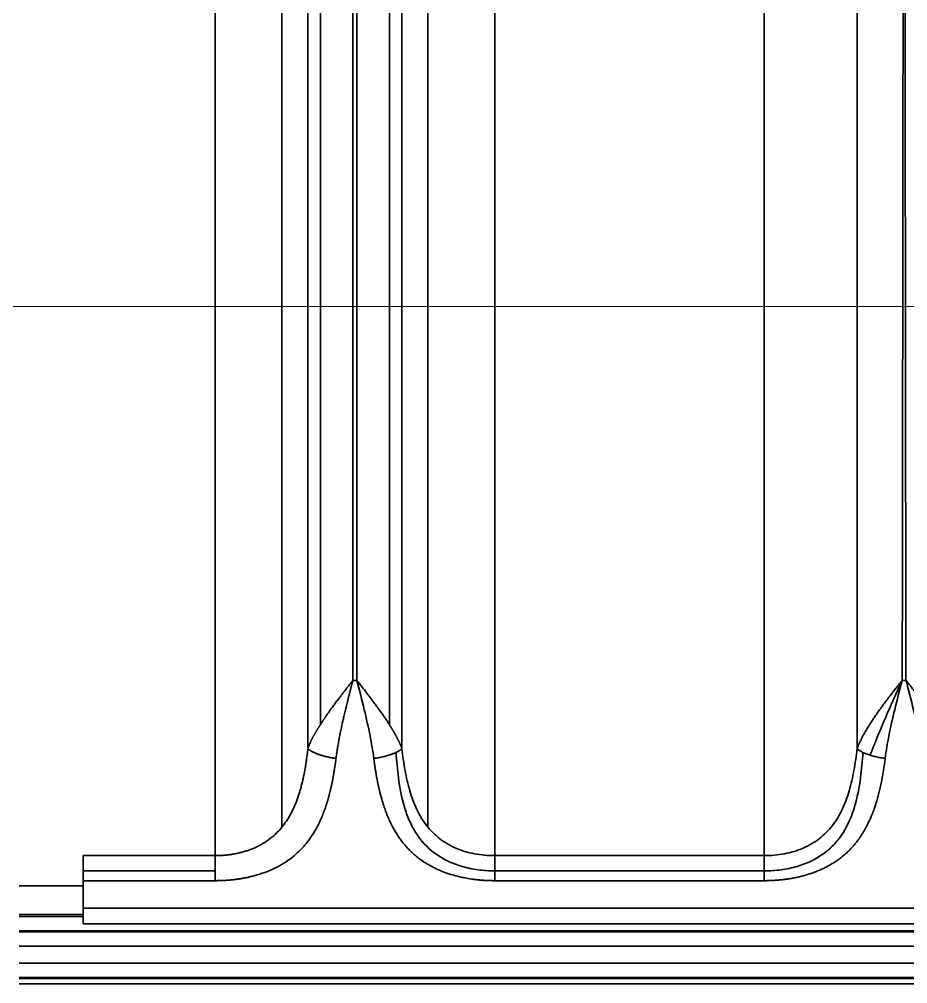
# Model space of a CAD drawing. Header units: millimetres. Extents: x -467 to 269, y 332 to 784.
# Drawn here: x -306.11 to -276.84, y 554.57 to 586.33 of the extents above; entities that cross this region are included whole.
import ezdxf

# ---------------------------------------------------------------- set-up
doc = ezdxf.new("R2010")
doc.units = ezdxf.units.MM
doc.linetypes.add('CENTER', pattern=[50.8, 31.75, -6.35, 6.35, -6.35])
doc.layers.add('1', color=7, linetype='Continuous', true_color=0xffffff)
doc.layers.add('10', color=7, linetype='Continuous', true_color=0xffffff)

msp = doc.modelspace()

# ---------------------------------------------------------------- linework, layer by layer
at = {"layer": '1', "color": 1, "linetype": 'CENTER', "lineweight": 18, "ltscale": 1.52}
msp.add_line((-466.737, 576.87), (3.263, 576.87), dxfattribs=at)
at = {"layer": '10', "color": 7, "linetype": 'Continuous', "lineweight": 35}
for p, q in [((-299.658, 614.873), (-299.658, 558.785)), ((-297.455, 559.725), (-297.455, 614.795)), ((-296.601, 562.325), (-296.601, 614.688)), ((-296.187, 614.673), (-296.187, 563.102)), ((-295.119, 564.559), (-295.119, 614.662)), ((-294.985, 614.662), (-294.985, 564.559)), ((-293.917, 563.103), (-293.917, 614.673)), ((-293.503, 614.688), (-293.503, 562.31)), ((-292.649, 614.795), (-292.649, 559.725)), ((-290.446, 558.785), (-290.446, 614.873)), ((-281.568, 614.873), (-281.568, 558.785)), ((-278.511, 562.31), (-278.511, 614.688)), ((-294.985, 564.559), (-295.119, 564.559)), ((-304.007, 558.785), (-299.658, 558.785)), ((-304.007, 557.788), (-304.007, 558.785)), ((-281.568, 558.785), (-290.446, 558.785)), ((-299.658, 558.283), (-304.007, 558.283)), ((-290.446, 558.283), (-281.568, 558.283)), ((-304.007, 557.788), (-306.107, 557.788)), ((-299.658, 557.961), (-304.007, 557.961)), ((-304.007, 557.788), (-304.007, 556.785)), ((-290.446, 557.961), (-281.568, 557.961)), ((-306.107, 556.851), (-304.007, 556.851)), ((-304.007, 557.061), (-159.467, 557.061)), ((-304.007, 556.785), (-304.007, 556.538)), ((-304.007, 556.538), (-159.467, 556.538)), ((-157.367, 556.307), (-306.107, 556.307)), ((-157.367, 556.274), (-306.107, 556.274)), ((-306.107, 555.806), (-157.367, 555.806)), ((-157.367, 555.244), (-306.107, 555.244)), ((-306.107, 554.767), (-157.367, 554.767)), ((-306.107, 554.742), (-157.367, 554.742)), ((-157.367, 554.568), (-306.107, 554.568))]:
    msp.add_line(p, q, dxfattribs=at)
for points in [[(-277.021, 564.559), (-277.001, 581.26), (-276.98, 597.961), (-276.96, 614.662)], [(-276.96, 614.662), (-276.941, 597.961), (-276.922, 581.26), (-276.903, 564.559)], [(-276.903, 564.559), (-276.945, 564.559), (-276.987, 564.559), (-277.029, 564.559)], [(-276.903, 564.559), (-276.9, 564.559), (-276.898, 564.559), (-276.895, 564.559)], [(-306.107, 556.785), (-305.407, 556.785), (-304.707, 556.785), (-304.007, 556.785)]]:
    msp.add_open_spline(points, degree=3, dxfattribs=at)
for points, knots in [([(-296.598, 562.325), (-296.595, 562.332), (-296.59, 562.347), (-296.581, 562.368), (-296.572, 562.389), (-296.563, 562.411), (-296.554, 562.432), (-296.545, 562.454), (-296.535, 562.475), (-296.525, 562.497), (-296.515, 562.519), (-296.505, 562.54), (-296.495, 562.562), (-296.484, 562.584), (-296.473, 562.606), (-296.462, 562.628), (-296.451, 562.65), (-296.439, 562.672), (-296.428, 562.694), (-296.416, 562.716), (-296.404, 562.738), (-296.392, 562.76), (-296.379, 562.782), (-296.367, 562.804), (-296.354, 562.826), (-296.341, 562.849), (-296.328, 562.871), (-296.315, 562.893), (-296.302, 562.916), (-296.289, 562.938), (-296.275, 562.961), (-296.261, 562.983), (-296.247, 563.006), (-296.233, 563.029), (-296.219, 563.051), (-296.205, 563.074), (-296.19, 563.097), (-296.176, 563.119), (-296.161, 563.142), (-296.146, 563.165), (-296.132, 563.188), (-296.117, 563.211), (-296.101, 563.234), (-296.086, 563.257), (-296.071, 563.28), (-296.055, 563.303), (-296.04, 563.326), (-296.013, 563.366), (-295.976, 563.421), (-295.927, 563.491), (-295.878, 563.56), (-295.83, 563.627), (-295.782, 563.693), (-295.734, 563.757), (-295.688, 563.819), (-295.642, 563.881), (-295.6, 563.936), (-295.563, 563.985), (-295.528, 564.03), (-295.494, 564.075), (-295.458, 564.121), (-295.423, 564.167), (-295.386, 564.214), (-295.35, 564.262), (-295.312, 564.31), (-295.274, 564.359), (-295.236, 564.408), (-295.197, 564.458), (-295.158, 564.508), (-295.132, 564.542), (-295.119, 564.559)], [0, 0, 0, 0, 0.010211, 0.020422, 0.030633, 0.040845, 0.051058, 0.061272, 0.071486, 0.081701, 0.091916, 0.102133, 0.11235, 0.122569, 0.132788, 0.143008, 0.153229, 0.163451, 0.173675, 0.183899, 0.194125, 0.204352, 0.21458, 0.224809, 0.23504, 0.245272, 0.255505, 0.26574, 0.275976, 0.286214, 0.296454, 0.306694, 0.316937, 0.327181, 0.337427, 0.347675, 0.357924, 0.368175, 0.378429, 0.388684, 0.39894, 0.409199, 0.41946, 0.429723, 0.439988, 0.450255, 0.460524, 0.470796, 0.502506, 0.533517, 0.563828, 0.593441, 0.622354, 0.650568, 0.678083, 0.704899, 0.731017, 0.750325, 0.769864, 0.789633, 0.809632, 0.829862, 0.850323, 0.871014, 0.891935, 0.913087, 0.93447, 0.956082, 0.977926, 1, 1, 1, 1]), ([(-295.119, 564.559), (-295.123, 564.543), (-295.131, 564.513), (-295.142, 564.467), (-295.154, 564.423), (-295.165, 564.38), (-295.175, 564.338), (-295.186, 564.298), (-295.196, 564.258), (-295.205, 564.22), (-295.215, 564.183), (-295.224, 564.147), (-295.233, 564.112), (-295.241, 564.079), (-295.249, 564.046), (-295.257, 564.015), (-295.265, 563.985), (-295.272, 563.956), (-295.279, 563.929), (-295.286, 563.902), (-295.292, 563.877), (-295.311, 563.799), (-295.342, 563.673), (-295.384, 563.5), (-295.422, 563.335), (-295.454, 563.199), (-295.478, 563.087), (-295.498, 562.998), (-295.516, 562.91), (-295.534, 562.824), (-295.551, 562.739), (-295.567, 562.657), (-295.582, 562.576), (-295.597, 562.497), (-295.61, 562.419), (-295.623, 562.343), (-295.635, 562.269), (-295.646, 562.197), (-295.657, 562.126), (-295.666, 562.056), (-295.672, 562.011), (-295.675, 561.988)], [0, 0, 0, 0, 0.017936, 0.035419, 0.052449, 0.069027, 0.085152, 0.100824, 0.116043, 0.130809, 0.145123, 0.158984, 0.172392, 0.185348, 0.19785, 0.2099, 0.221497, 0.232642, 0.243333, 0.253572, 0.263359, 0.272692, 0.343149, 0.410164, 0.47374, 0.533879, 0.569282, 0.604061, 0.638219, 0.671755, 0.704671, 0.736968, 0.768647, 0.799709, 0.830156, 0.859989, 0.889209, 0.917819, 0.945819, 0.973212, 1, 1, 1, 1]), ([(-293.503, 562.31), (-293.505, 562.316), (-293.51, 562.33), (-293.518, 562.35), (-293.526, 562.37), (-293.535, 562.39), (-293.543, 562.411), (-293.552, 562.432), (-293.562, 562.454), (-293.571, 562.476), (-293.581, 562.498), (-293.591, 562.52), (-293.602, 562.543), (-293.613, 562.566), (-293.624, 562.589), (-293.636, 562.612), (-293.648, 562.636), (-293.66, 562.66), (-293.673, 562.685), (-293.686, 562.71), (-293.699, 562.735), (-293.713, 562.76), (-293.727, 562.785), (-293.741, 562.811), (-293.756, 562.838), (-293.772, 562.864), (-293.787, 562.891), (-293.803, 562.918), (-293.819, 562.945), (-293.836, 562.973), (-293.853, 563.001), (-293.871, 563.03), (-293.888, 563.058), (-293.907, 563.087), (-293.925, 563.116), (-293.944, 563.146), (-293.964, 563.176), (-293.983, 563.206), (-294.003, 563.236), (-294.024, 563.267), (-294.045, 563.298), (-294.085, 563.358), (-294.146, 563.446), (-294.229, 563.564), (-294.315, 563.681), (-294.402, 563.799), (-294.474, 563.896), (-294.531, 563.972), (-294.573, 564.026), (-294.614, 564.081), (-294.655, 564.135), (-294.697, 564.188), (-294.738, 564.242), (-294.78, 564.295), (-294.821, 564.348), (-294.862, 564.401), (-294.903, 564.454), (-294.944, 564.506), (-294.972, 564.541), (-294.985, 564.559)], [0, 0, 0, 0, 0.00935, 0.018818, 0.028402, 0.038103, 0.047921, 0.057856, 0.067908, 0.078077, 0.088362, 0.098764, 0.109283, 0.119919, 0.130671, 0.14154, 0.152526, 0.163628, 0.174847, 0.186183, 0.197635, 0.209204, 0.220889, 0.232691, 0.244609, 0.256644, 0.268795, 0.281062, 0.293444, 0.305943, 0.318558, 0.331288, 0.344133, 0.357094, 0.37017, 0.38336, 0.396664, 0.410083, 0.423615, 0.437261, 0.451021, 0.464893, 0.516545, 0.568133, 0.619643, 0.671058, 0.722384, 0.74609, 0.769688, 0.793181, 0.816569, 0.839853, 0.863033, 0.886112, 0.909089, 0.931966, 0.954743, 0.977421, 1, 1, 1, 1]), ([(-294.985, 564.559), (-294.902, 564.234), (-294.746, 563.624), (-294.55, 562.763), (-294.46, 562.233), (-294.429, 561.988)], [0, 0, 0, 0, 0.370694, 0.703167, 1, 1, 1, 1]), ([(-277.029, 564.559), (-277.036, 564.55), (-277.049, 564.533), (-277.07, 564.506), (-277.091, 564.479), (-277.113, 564.451), (-277.135, 564.422), (-277.158, 564.393), (-277.181, 564.363), (-277.204, 564.333), (-277.229, 564.302), (-277.253, 564.27), (-277.278, 564.238), (-277.304, 564.204), (-277.33, 564.171), (-277.356, 564.136), (-277.383, 564.102), (-277.411, 564.066), (-277.438, 564.03), (-277.467, 563.993), (-277.495, 563.955), (-277.551, 563.881), (-277.635, 563.77), (-277.743, 563.623), (-277.848, 563.476), (-277.928, 563.359), (-277.986, 563.273), (-278.022, 563.218), (-278.058, 563.163), (-278.092, 563.11), (-278.126, 563.057), (-278.158, 563.004), (-278.189, 562.953), (-278.22, 562.902), (-278.249, 562.852), (-278.277, 562.803), (-278.304, 562.754), (-278.329, 562.706), (-278.354, 562.659), (-278.377, 562.613), (-278.4, 562.568), (-278.421, 562.523), (-278.441, 562.479), (-278.46, 562.435), (-278.478, 562.393), (-278.495, 562.351), (-278.506, 562.323), (-278.511, 562.31)], [0, 0, 0, 0, 0.011191, 0.022664, 0.034418, 0.046453, 0.058771, 0.071371, 0.084253, 0.097418, 0.110866, 0.124598, 0.138614, 0.152914, 0.167499, 0.182369, 0.197525, 0.212968, 0.228698, 0.244716, 0.261023, 0.277618, 0.341731, 0.406024, 0.470489, 0.535097, 0.559851, 0.584349, 0.608592, 0.632576, 0.656301, 0.679765, 0.702968, 0.725907, 0.748583, 0.770995, 0.793141, 0.815022, 0.836638, 0.857989, 0.879074, 0.899893, 0.920446, 0.940733, 0.960755, 0.98051, 1, 1, 1, 1]), ([(-278.076, 562.093), (-278.011, 562.267), (-277.942, 562.442), (-277.74, 562.94), (-277.602, 563.262), (-277.391, 563.747), (-277.319, 563.908), (-277.211, 564.152), (-277.174, 564.233), (-277.102, 564.396), (-277.065, 564.478), (-277.029, 564.559)], [0, 0, 0, 0, 0.214158, 0.214158, 0.607079, 0.607079, 0.803539, 0.803539, 0.90177, 0.90177, 1, 1, 1, 1]), ([(-277.585, 561.988), (-277.554, 562.233), (-277.464, 562.763), (-277.268, 563.624), (-277.112, 564.234), (-277.029, 564.559)], [0, 0, 0, 0, 0.296833, 0.629306, 1, 1, 1, 1]), ([(-276.895, 564.559), (-276.812, 564.234), (-276.656, 563.624), (-276.46, 562.763), (-276.37, 562.233), (-276.339, 561.988)], [0, 0, 0, 0, 0.370694, 0.703167, 1, 1, 1, 1]), ([(-275.413, 562.31), (-275.415, 562.316), (-275.42, 562.33), (-275.428, 562.35), (-275.436, 562.37), (-275.445, 562.39), (-275.453, 562.411), (-275.462, 562.432), (-275.472, 562.454), (-275.481, 562.476), (-275.491, 562.498), (-275.501, 562.52), (-275.512, 562.543), (-275.523, 562.566), (-275.534, 562.589), (-275.546, 562.612), (-275.558, 562.636), (-275.57, 562.66), (-275.583, 562.685), (-275.596, 562.71), (-275.609, 562.735), (-275.623, 562.76), (-275.637, 562.785), (-275.651, 562.811), (-275.666, 562.838), (-275.682, 562.864), (-275.697, 562.891), (-275.713, 562.918), (-275.729, 562.945), (-275.746, 562.973), (-275.763, 563.001), (-275.781, 563.03), (-275.798, 563.058), (-275.817, 563.087), (-275.835, 563.116), (-275.854, 563.146), (-275.874, 563.176), (-275.893, 563.206), (-275.913, 563.236), (-275.934, 563.267), (-275.955, 563.298), (-275.995, 563.358), (-276.056, 563.446), (-276.139, 563.564), (-276.225, 563.681), (-276.312, 563.799), (-276.384, 563.896), (-276.441, 563.972), (-276.483, 564.026), (-276.524, 564.081), (-276.565, 564.135), (-276.607, 564.188), (-276.648, 564.242), (-276.69, 564.295), (-276.731, 564.348), (-276.772, 564.401), (-276.813, 564.454), (-276.854, 564.506), (-276.882, 564.541), (-276.895, 564.559)], [0, 0, 0, 0, 0.00935, 0.018818, 0.028402, 0.038103, 0.047921, 0.057856, 0.067908, 0.078077, 0.088362, 0.098764, 0.109283, 0.119919, 0.130671, 0.14154, 0.152526, 0.163628, 0.174847, 0.186183, 0.197635, 0.209204, 0.220889, 0.232691, 0.244609, 0.256644, 0.268795, 0.281062, 0.293444, 0.305943, 0.318558, 0.331288, 0.344133, 0.357094, 0.37017, 0.38336, 0.396664, 0.410083, 0.423615, 0.437261, 0.451021, 0.464893, 0.516545, 0.568133, 0.619643, 0.671058, 0.722384, 0.74609, 0.769688, 0.793181, 0.816569, 0.839853, 0.863033, 0.886112, 0.909089, 0.931966, 0.954743, 0.977421, 1, 1, 1, 1]), ([(-299.658, 558.785), (-299.65, 558.785), (-299.632, 558.786), (-299.607, 558.786), (-299.581, 558.786), (-299.555, 558.787), (-299.53, 558.788), (-299.504, 558.789), (-299.479, 558.79), (-299.453, 558.791), (-299.428, 558.793), (-299.402, 558.795), (-299.377, 558.796), (-299.351, 558.799), (-299.326, 558.801), (-299.301, 558.803), (-299.275, 558.806), (-299.25, 558.809), (-299.225, 558.812), (-299.2, 558.815), (-299.175, 558.818), (-299.15, 558.822), (-299.125, 558.825), (-299.062, 558.835), (-298.963, 558.853), (-298.829, 558.883), (-298.697, 558.918), (-298.512, 558.978), (-298.28, 559.072), (-298.016, 559.218), (-297.777, 559.392), (-297.577, 559.58), (-297.411, 559.775), (-297.273, 559.972), (-297.149, 560.186), (-297.039, 560.417), (-296.957, 560.624), (-296.897, 560.8), (-296.855, 560.938), (-296.816, 561.078), (-296.78, 561.221), (-296.752, 561.341), (-296.732, 561.439), (-296.717, 561.513), (-296.703, 561.588), (-296.69, 561.664), (-296.677, 561.74), (-296.664, 561.817), (-296.652, 561.895), (-296.641, 561.974), (-296.63, 562.053), (-296.62, 562.133), (-296.61, 562.214), (-296.604, 562.268), (-296.601, 562.296)], [0, 0, 0, 0, 0.004555, 0.009105, 0.013652, 0.018196, 0.022737, 0.027274, 0.031809, 0.036341, 0.040872, 0.0454, 0.049926, 0.05445, 0.058974, 0.063496, 0.068017, 0.072537, 0.077057, 0.081577, 0.086097, 0.090617, 0.095137, 0.099658, 0.124733, 0.149713, 0.174637, 0.199547, 0.257839, 0.315984, 0.374507, 0.433922, 0.481702, 0.530381, 0.580187, 0.631332, 0.684011, 0.712124, 0.740231, 0.768353, 0.79651, 0.824722, 0.838932, 0.853206, 0.867548, 0.881959, 0.896442, 0.910998, 0.925631, 0.940341, 0.955131, 0.970003, 0.984958, 1, 1, 1, 1]), ([(-290.446, 558.785), (-290.558, 558.785), (-290.67, 558.791), (-290.892, 558.811), (-291.002, 558.827), (-291.218, 558.868), (-291.324, 558.894), (-291.53, 558.956), (-291.731, 559.029), (-291.917, 559.123), (-292.096, 559.227), (-292.181, 559.284), (-292.422, 559.471), (-292.566, 559.616), (-292.816, 559.939), (-292.976, 560.207), (-293.101, 560.505), (-293.178, 560.71), (-293.213, 560.815), (-293.308, 561.138), (-293.359, 561.363), (-293.422, 561.711), (-293.441, 561.829), (-293.475, 562.067), (-293.49, 562.188), (-293.503, 562.31)], [0, 0, 0, 0, 0.0625, 0.0625, 0.125, 0.125, 0.1875, 0.1875, 0.25, 0.3125, 0.3125, 0.375, 0.375, 0.5, 0.5, 0.625, 0.6875, 0.6875, 0.75, 0.75, 0.875, 0.875, 0.9375, 0.9375, 1, 1, 1, 1]), ([(-278.511, 562.31), (-278.524, 562.188), (-278.539, 562.067), (-278.573, 561.829), (-278.592, 561.711), (-278.655, 561.363), (-278.706, 561.138), (-278.801, 560.815), (-278.836, 560.71), (-278.913, 560.505), (-279.038, 560.207), (-279.198, 559.939), (-279.448, 559.616), (-279.592, 559.471), (-279.833, 559.284), (-279.918, 559.227), (-280.097, 559.123), (-280.284, 559.029), (-280.484, 558.956), (-280.691, 558.894), (-280.797, 558.868), (-281.012, 558.827), (-281.122, 558.811), (-281.344, 558.791), (-281.456, 558.785), (-281.568, 558.785)], [0, 0, 0, 0, 0.0625, 0.0625, 0.125, 0.125, 0.25, 0.25, 0.3125, 0.3125, 0.375, 0.5, 0.5, 0.625, 0.625, 0.6875, 0.6875, 0.75, 0.8125, 0.8125, 0.875, 0.875, 0.9375, 0.9375, 1, 1, 1, 1]), ([(-277.585, 561.988), (-277.631, 561.994), (-277.679, 562.001), (-277.775, 562.018), (-277.824, 562.028), (-277.919, 562.049), (-277.966, 562.061), (-278.058, 562.087), (-278.103, 562.101), (-278.187, 562.13), (-278.227, 562.145), (-278.301, 562.177), (-278.336, 562.194), (-278.398, 562.227), (-278.425, 562.244), (-278.473, 562.277), (-278.494, 562.294), (-278.511, 562.31)], [0, 0, 0, 0, 0.125, 0.125, 0.25, 0.25, 0.375, 0.375, 0.5, 0.5, 0.625, 0.625, 0.75, 0.75, 0.875, 0.875, 1, 1, 1, 1]), ([(-295.675, 561.988), (-295.677, 561.975), (-295.68, 561.948), (-295.685, 561.907), (-295.691, 561.866), (-295.696, 561.826), (-295.702, 561.786), (-295.707, 561.747), (-295.713, 561.708), (-295.719, 561.669), (-295.725, 561.63), (-295.731, 561.591), (-295.737, 561.553), (-295.744, 561.515), (-295.75, 561.477), (-295.757, 561.44), (-295.763, 561.403), (-295.77, 561.366), (-295.777, 561.329), (-295.784, 561.293), (-295.791, 561.256), (-295.798, 561.22), (-295.805, 561.185), (-295.813, 561.15), (-295.82, 561.114), (-295.828, 561.08), (-295.835, 561.045), (-295.843, 561.011), (-295.851, 560.977), (-295.859, 560.943), (-295.867, 560.909), (-295.875, 560.876), (-295.883, 560.843), (-295.892, 560.81), (-295.9, 560.778), (-295.909, 560.746), (-295.917, 560.714), (-295.926, 560.682), (-295.935, 560.651), (-295.944, 560.619), (-295.953, 560.588), (-295.963, 560.558), (-295.972, 560.527), (-295.981, 560.497), (-295.991, 560.467), (-296, 560.438), (-296.01, 560.408), (-296.02, 560.379), (-296.03, 560.35), (-296.04, 560.321), (-296.05, 560.293), (-296.06, 560.265), (-296.071, 560.237), (-296.081, 560.209), (-296.092, 560.181), (-296.102, 560.154), (-296.113, 560.127), (-296.124, 560.1), (-296.135, 560.074), (-296.179, 559.969), (-296.262, 559.791), (-296.393, 559.554), (-296.537, 559.337), (-296.692, 559.137), (-296.86, 558.956), (-297.064, 558.768), (-297.312, 558.581), (-297.61, 558.406), (-297.93, 558.262), (-298.174, 558.179), (-298.325, 558.135), (-298.376, 558.121), (-298.428, 558.108), (-298.479, 558.095), (-298.531, 558.083), (-298.583, 558.071), (-298.636, 558.06), (-298.688, 558.05), (-298.741, 558.04), (-298.793, 558.031), (-298.846, 558.022), (-298.899, 558.014), (-298.952, 558.007), (-299.006, 558), (-299.059, 557.994), (-299.113, 557.988), (-299.167, 557.983), (-299.221, 557.978), (-299.275, 557.974), (-299.329, 557.97), (-299.384, 557.967), (-299.438, 557.965), (-299.493, 557.963), (-299.548, 557.962), (-299.603, 557.961), (-299.64, 557.961), (-299.658, 557.961)], [0, 0, 0, 0, 0.006107, 0.012188, 0.018242, 0.02427, 0.030272, 0.036247, 0.042196, 0.048119, 0.054016, 0.059887, 0.065732, 0.071552, 0.077345, 0.083113, 0.088855, 0.094571, 0.100262, 0.105927, 0.111567, 0.117181, 0.12277, 0.128334, 0.133873, 0.139386, 0.144875, 0.150338, 0.155777, 0.161191, 0.16658, 0.171944, 0.177284, 0.182599, 0.18789, 0.193157, 0.198399, 0.203617, 0.208811, 0.213981, 0.219126, 0.224249, 0.229347, 0.234422, 0.239473, 0.2445, 0.249504, 0.254485, 0.259443, 0.264377, 0.269289, 0.274177, 0.279043, 0.283886, 0.288707, 0.293505, 0.29828, 0.303033, 0.307764, 0.312473, 0.359655, 0.405351, 0.449694, 0.492827, 0.534907, 0.576103, 0.633814, 0.689754, 0.744554, 0.798886, 0.806845, 0.814768, 0.822657, 0.830514, 0.838341, 0.846141, 0.853915, 0.861667, 0.869399, 0.877112, 0.884809, 0.892493, 0.900166, 0.90783, 0.915488, 0.923142, 0.930794, 0.938448, 0.946105, 0.953768, 0.961439, 0.96912, 0.976815, 0.984525, 0.992252, 1, 1, 1, 1]), ([(-294.429, 561.988), (-294.428, 561.975), (-294.424, 561.947), (-294.419, 561.906), (-294.413, 561.863), (-294.407, 561.821), (-294.401, 561.778), (-294.395, 561.734), (-294.388, 561.691), (-294.382, 561.646), (-294.375, 561.601), (-294.367, 561.556), (-294.36, 561.51), (-294.352, 561.464), (-294.344, 561.417), (-294.335, 561.37), (-294.327, 561.323), (-294.317, 561.275), (-294.308, 561.227), (-294.298, 561.178), (-294.288, 561.13), (-294.277, 561.08), (-294.266, 561.031), (-294.255, 560.981), (-294.225, 560.852), (-294.176, 560.665), (-294.106, 560.439), (-294.045, 560.264), (-293.996, 560.138), (-293.944, 560.013), (-293.882, 559.877), (-293.802, 559.719), (-293.719, 559.571), (-293.632, 559.432), (-293.541, 559.303), (-293.449, 559.184), (-293.353, 559.073), (-293.257, 558.971), (-293.159, 558.877), (-293.043, 558.774), (-292.901, 558.663), (-292.727, 558.544), (-292.533, 558.431), (-292.319, 558.326), (-292.084, 558.23), (-291.879, 558.163), (-291.703, 558.114), (-291.552, 558.077), (-291.364, 558.039), (-291.219, 558.016), (-291.131, 558.004), (-291.113, 558.002), (-291.093, 557.999), (-291.07, 557.997), (-291.045, 557.994), (-291.017, 557.991), (-290.988, 557.988), (-290.955, 557.984), (-290.921, 557.981), (-290.884, 557.978), (-290.845, 557.975), (-290.803, 557.972), (-290.759, 557.97), (-290.713, 557.967), (-290.664, 557.965), (-290.613, 557.963), (-290.559, 557.962), (-290.503, 557.961), (-290.465, 557.961), (-290.446, 557.961)], [0, 0, 0, 0, 0.006129, 0.012345, 0.018648, 0.025038, 0.031515, 0.03808, 0.044731, 0.051471, 0.058298, 0.065214, 0.072217, 0.079309, 0.08649, 0.093759, 0.101116, 0.108562, 0.116097, 0.123719, 0.13143, 0.139229, 0.147116, 0.155091, 0.163154, 0.20883, 0.246683, 0.276696, 0.298852, 0.313129, 0.343757, 0.37346, 0.402214, 0.430008, 0.45684, 0.482715, 0.507643, 0.531632, 0.554667, 0.576739, 0.610084, 0.644935, 0.681275, 0.719098, 0.758385, 0.799108, 0.816942, 0.839828, 0.867743, 0.90067, 0.902958, 0.905573, 0.908516, 0.911785, 0.915381, 0.919303, 0.923553, 0.928128, 0.93303, 0.938258, 0.943813, 0.949694, 0.955901, 0.962434, 0.969294, 0.97648, 0.983993, 0.991833, 1, 1, 1, 1]), ([(-290.446, 558.283), (-290.633, 558.283), (-290.816, 558.295), (-291.176, 558.344), (-291.354, 558.382), (-291.691, 558.48), (-291.851, 558.54), (-292.152, 558.686), (-292.292, 558.771), (-292.675, 559.053), (-292.883, 559.285), (-293.127, 559.67), (-293.198, 559.806), (-293.322, 560.091), (-293.376, 560.241), (-293.512, 560.698), (-293.573, 561.018), (-293.654, 561.623), (-293.678, 561.903), (-293.696, 562.186)], [0, 0, 0, 0, 0.086106, 0.086106, 0.172211, 0.172211, 0.258317, 0.258317, 0.344422, 0.344422, 0.516633, 0.516633, 0.602739, 0.602739, 0.688845, 0.688845, 0.861056, 0.861056, 1, 1, 1, 1]), ([(-278.318, 562.186), (-278.336, 561.901), (-278.36, 561.623), (-278.44, 561.02), (-278.502, 560.698), (-278.685, 560.084), (-278.805, 559.8), (-279.05, 559.412), (-279.144, 559.289), (-279.352, 559.063), (-279.467, 558.959), (-279.722, 558.771), (-279.863, 558.686), (-280.161, 558.541), (-280.32, 558.481), (-280.656, 558.383), (-280.834, 558.345), (-281.194, 558.295), (-281.377, 558.283), (-281.565, 558.283), (-281.566, 558.283), (-281.568, 558.283)], [0, 0, 0, 0, 0.139165, 0.139165, 0.311166, 0.311166, 0.483167, 0.483167, 0.569167, 0.569167, 0.655167, 0.655167, 0.741168, 0.741168, 0.827168, 0.827168, 0.913169, 0.913169, 0.999169, 0.999169, 1, 1, 1, 1]), ([(-281.568, 557.961), (-281.559, 557.961), (-281.541, 557.961), (-281.514, 557.961), (-281.487, 557.961), (-281.46, 557.962), (-281.433, 557.962), (-281.406, 557.963), (-281.379, 557.964), (-281.353, 557.965), (-281.326, 557.966), (-281.299, 557.967), (-281.272, 557.969), (-281.245, 557.97), (-281.218, 557.972), (-281.191, 557.974), (-281.165, 557.976), (-281.138, 557.978), (-281.111, 557.98), (-281.084, 557.982), (-281.058, 557.985), (-281.031, 557.987), (-281.005, 557.99), (-280.978, 557.993), (-280.952, 557.996), (-280.925, 557.999), (-280.899, 558.002), (-280.872, 558.006), (-280.846, 558.009), (-280.82, 558.013), (-280.793, 558.017), (-280.767, 558.021), (-280.741, 558.025), (-280.715, 558.029), (-280.689, 558.033), (-280.663, 558.038), (-280.637, 558.043), (-280.611, 558.047), (-280.586, 558.052), (-280.56, 558.057), (-280.534, 558.063), (-280.509, 558.068), (-280.483, 558.073), (-280.458, 558.079), (-280.433, 558.085), (-280.407, 558.091), (-280.382, 558.097), (-280.357, 558.103), (-280.332, 558.109), (-280.307, 558.116), (-280.282, 558.122), (-280.258, 558.129), (-280.233, 558.136), (-280.208, 558.143), (-280.141, 558.163), (-280.031, 558.197), (-279.883, 558.251), (-279.737, 558.31), (-279.596, 558.375), (-279.458, 558.445), (-279.325, 558.522), (-279.196, 558.605), (-279.073, 558.694), (-278.951, 558.792), (-278.829, 558.9), (-278.707, 559.022), (-278.587, 559.156), (-278.471, 559.305), (-278.358, 559.468), (-278.251, 559.645), (-278.15, 559.838), (-278.072, 560.008), (-278.004, 560.174), (-277.936, 560.354), (-277.853, 560.612), (-277.79, 560.846), (-277.748, 561.027), (-277.727, 561.122), (-277.708, 561.216), (-277.69, 561.308), (-277.673, 561.399), (-277.658, 561.489), (-277.643, 561.576), (-277.63, 561.662), (-277.617, 561.746), (-277.606, 561.829), (-277.595, 561.909), (-277.588, 561.962), (-277.585, 561.988)], [0, 0, 0, 0, 0.003784, 0.007567, 0.011351, 0.015134, 0.018918, 0.022701, 0.026485, 0.030268, 0.034052, 0.037835, 0.041619, 0.045403, 0.049187, 0.052971, 0.056755, 0.06054, 0.064325, 0.068111, 0.071897, 0.075683, 0.07947, 0.083257, 0.087044, 0.090833, 0.094622, 0.098411, 0.102201, 0.105992, 0.109783, 0.113576, 0.117368, 0.121162, 0.124957, 0.128752, 0.132548, 0.136345, 0.140143, 0.143942, 0.147742, 0.151543, 0.155345, 0.159148, 0.162953, 0.166758, 0.170565, 0.174373, 0.178182, 0.181992, 0.185803, 0.189616, 0.19343, 0.197246, 0.201062, 0.224998, 0.249122, 0.273434, 0.297933, 0.322619, 0.34749, 0.372553, 0.39781, 0.423257, 0.451111, 0.480437, 0.511211, 0.543428, 0.577108, 0.612261, 0.648876, 0.686918, 0.705968, 0.737342, 0.780997, 0.836899, 0.852355, 0.867472, 0.88225, 0.896689, 0.910788, 0.924547, 0.937966, 0.951046, 0.963788, 0.976194, 0.988264, 1, 1, 1, 1]), ([(-281.568, 557.961), (-281.568, 558.007), (-281.568, 558.061), (-281.568, 558.182), (-281.568, 558.249), (-281.568, 558.392), (-281.568, 558.468), (-281.568, 558.624), (-281.568, 558.705), (-281.568, 558.785)], [0, 0, 0, 0, 0.25, 0.25, 0.5, 0.5, 0.75, 0.75, 1, 1, 1, 1])]:
    msp.add_open_spline(points, degree=3, knots=knots, dxfattribs=at)
for points, weights in [([(-296.6, 562.309), (-296.445, 562.163), (-296.096, 562.042), (-295.675, 561.988)], [1.09394567087, 0.968406561002, 0.968685394316, 1.09478217082]), ([(-294.429, 561.988), (-294.007, 562.042), (-293.658, 562.163), (-293.503, 562.31)], [1.09477272651, 0.96840906269, 0.968409091162, 1.09477281193]), ([(-299.658, 558.785), (-299.658, 558.453), (-299.658, 558.154), (-299.658, 557.961)], [1.09471572136, 0.993653124093, 0.973466608586, 1.03415617484]), ([(-290.446, 557.961), (-290.446, 558.154), (-290.446, 558.453), (-290.446, 558.785)], [1.03415512757, 0.973467550719, 0.993653233161, 1.09471217489])]:
    msp.add_rational_spline(points, weights, degree=3, dxfattribs=at)

doc.saveas('drawing.dxf')
